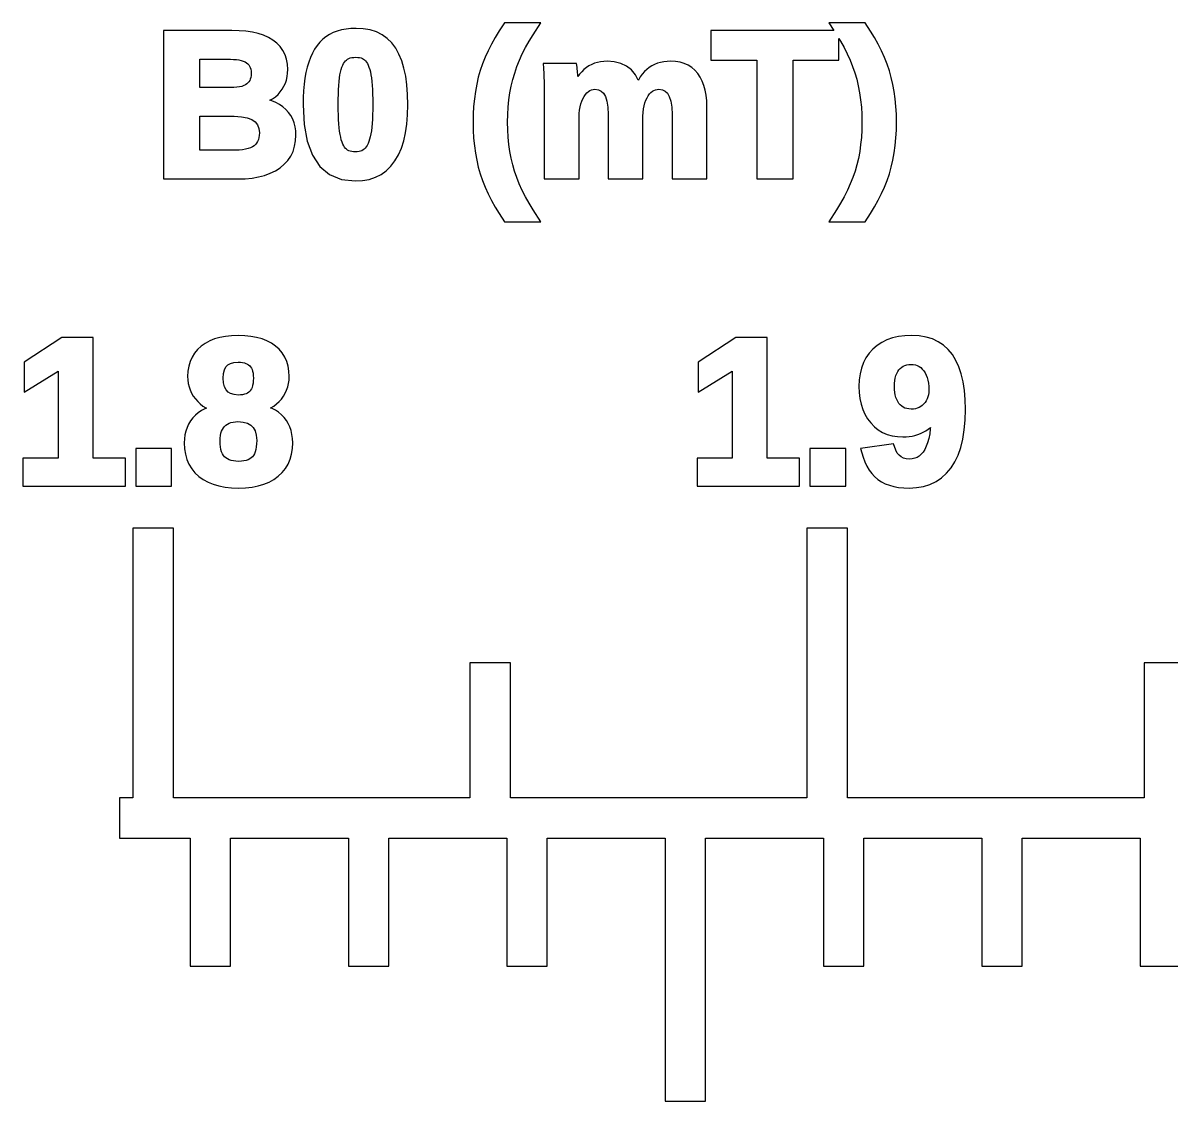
# Model space of a CAD drawing. Header units: metres. Extents: x 3 to 171, y -107 to -32.
# Drawn here: x 8.07 to 25.1, y -74 to -58.01 of the extents above; entities that cross this region are included whole.
import ezdxf

# ---------------------------------------------------------------- set-up
doc = ezdxf.new("R2010")
doc.units = ezdxf.units.M

msp = doc.modelspace()

# ---------------------------------------------------------------- linework, layer by layer
for p, q in [((15.212, -58.0074), (15.1324, -58.1263)), ((15.7514, -58.0074), (15.212, -58.0074)), ((15.6353, -58.1815), (15.7514, -58.0074)), ((20.562, -58.0074), (20.0225, -58.0074)), ((20.0225, -58.0074), (20.0972, -58.1193)), ((20.642, -58.1272), (20.562, -58.0074)), ((11.1673, -58.1193), (10.1544, -58.1193)), ((10.1544, -58.1193), (10.1544, -60.3214)), ((11.2755, -58.1221), (11.1673, -58.1193)), ((11.3771, -58.1305), (11.2755, -58.1221)), ((11.4715, -58.1447), (11.3771, -58.1305)), ((11.5587, -58.1647), (11.4715, -58.1447)), ((11.6388, -58.1907), (11.5587, -58.1647)), ((11.7118, -58.2229), (11.6388, -58.1907)), ((11.7773, -58.2614), (11.7118, -58.2229)), ((12.5151, -58.249), (12.4711, -58.2927)), ((12.5629, -58.2107), (12.5151, -58.249)), ((12.6147, -58.1777), (12.5629, -58.2107)), ((12.6707, -58.1499), (12.6147, -58.1777)), ((12.7309, -58.1274), (12.6707, -58.1499)), ((12.7948, -58.11), (12.7309, -58.1274)), ((12.8627, -58.0977), (12.7948, -58.11)), ((12.9343, -58.0904), (12.8627, -58.0977)), ((13.0103, -58.088), (12.9343, -58.0904)), ((13.1179, -58.0937), (13.0103, -58.088)), ((13.2186, -58.1114), (13.1179, -58.0937)), ((13.3115, -58.1411), (13.2186, -58.1114)), ((13.3964, -58.1831), (13.3115, -58.1411)), ((13.4728, -58.2373), (13.3964, -58.1831)), ((13.54, -58.3034), (13.4728, -58.2373)), ((15.0723, -58.2239), (15.0177, -58.3215)), ((15.1324, -58.1263), (15.0723, -58.2239)), ((15.577, -58.2767), (15.6353, -58.1815)), ((20.0972, -58.1193), (18.2747, -58.1193)), ((18.2747, -58.1193), (18.2747, -58.5595)), ((20.1739, -58.5595), (20.1739, -58.2388)), ((20.1739, -58.2388), (20.1964, -58.2755)), ((20.7023, -58.2254), (20.642, -58.1272)), ((20.7572, -58.3237), (20.7023, -58.2254)), ((11.8351, -58.3063), (11.7773, -58.2614)), ((11.8846, -58.3576), (11.8351, -58.3063)), ((11.9253, -58.4149), (11.8846, -58.3576)), ((11.9569, -58.478), (11.9253, -58.4149)), ((12.3944, -58.3958), (12.3617, -58.4548)), ((12.4308, -58.3417), (12.3944, -58.3958)), ((12.4711, -58.2927), (12.4308, -58.3417)), ((13.5978, -58.3808), (13.54, -58.3034)), ((13.6468, -58.4689), (13.5978, -58.3808)), ((14.9683, -58.4193), (14.9243, -58.5172)), ((15.0177, -58.3215), (14.9683, -58.4193)), ((15.4757, -58.467), (15.5238, -58.3719)), ((15.5238, -58.3719), (15.577, -58.2767)), ((20.1964, -58.2755), (20.2493, -58.3699)), ((20.2493, -58.3699), (20.2972, -58.4647)), ((20.8067, -58.422), (20.7572, -58.3237)), ((10.6945, -58.9667), (10.6945, -58.5461)), ((10.6945, -58.5461), (11.1451, -58.5461)), ((11.1451, -58.5461), (11.1922, -58.5472)), ((11.1922, -58.5472), (11.2343, -58.5506)), ((11.2343, -58.5506), (11.273, -58.5562)), ((11.273, -58.5562), (11.3071, -58.5639)), ((11.3071, -58.5639), (11.3373, -58.5734)), ((11.3373, -58.5734), (11.3636, -58.5847)), ((11.3636, -58.5847), (11.3855, -58.5973)), ((11.9793, -58.5464), (11.9569, -58.478)), ((11.9926, -58.6196), (11.9793, -58.5464)), ((12.3073, -58.5877), (12.2855, -58.6618)), ((12.3327, -58.5188), (12.3073, -58.5877)), ((12.3617, -58.4548), (12.3327, -58.5188)), ((12.8246, -58.6095), (12.838, -58.5882)), ((12.838, -58.5882), (12.8519, -58.5711)), ((12.8519, -58.5711), (12.8668, -58.5569)), ((12.8668, -58.5569), (12.8834, -58.5451)), ((12.8834, -58.5451), (12.9024, -58.5351)), ((12.9024, -58.5351), (12.924, -58.5271)), ((12.924, -58.5271), (12.9485, -58.5212)), ((12.9485, -58.5212), (12.9762, -58.5175)), ((12.9762, -58.5175), (13.0067, -58.5163)), ((13.0067, -58.5163), (13.0352, -58.5175)), ((13.0352, -58.5175), (13.0607, -58.5211)), ((13.0607, -58.5211), (13.0835, -58.5268)), ((13.0835, -58.5268), (13.1036, -58.5346)), ((13.1036, -58.5346), (13.1215, -58.5443)), ((13.1215, -58.5443), (13.1372, -58.5559)), ((13.1372, -58.5559), (13.1515, -58.5698)), ((13.1515, -58.5698), (13.1649, -58.5869)), ((13.1649, -58.5869), (13.178, -58.608)), ((13.6877, -58.5676), (13.6468, -58.4689)), ((13.7208, -58.6769), (13.6877, -58.5676)), ((14.9243, -58.5172), (14.8856, -58.6151)), ((15.3955, -58.6557), (15.4331, -58.5613)), ((15.4331, -58.5613), (15.4757, -58.467)), ((16.6373, -58.5833), (16.5916, -58.5927)), ((16.6846, -58.5777), (16.6373, -58.5833)), ((16.7345, -58.5758), (16.6846, -58.5777)), ((16.8412, -58.5835), (16.7345, -58.5758)), ((16.9381, -58.6072), (16.8412, -58.5835)), ((17.5773, -58.5831), (17.5289, -58.5922)), ((17.628, -58.5776), (17.5773, -58.5831)), ((17.6814, -58.5758), (17.628, -58.5776)), ((17.7513, -58.5793), (17.6814, -58.5758)), ((17.8176, -58.5901), (17.7513, -58.5793)), ((17.8798, -58.6083), (17.8176, -58.5901)), ((18.2747, -58.5595), (18.9534, -58.5595)), ((18.9534, -58.5595), (18.9534, -60.3214)), ((19.4936, -60.3214), (19.4936, -58.5595)), ((19.4936, -58.5595), (20.1739, -58.5595)), ((20.2972, -58.4647), (20.34, -58.5592)), ((20.34, -58.5592), (20.3775, -58.6534)), ((20.8507, -58.5204), (20.8067, -58.422)), ((20.8893, -58.6187), (20.8507, -58.5204)), ((11.3855, -58.5973), (11.4035, -58.6114)), ((11.4035, -58.6114), (11.4181, -58.6273)), ((11.4181, -58.6273), (11.4303, -58.646)), ((11.4303, -58.646), (11.4401, -58.6679)), ((11.4401, -58.6679), (11.4475, -58.6936)), ((11.4475, -58.6936), (11.4521, -58.7234)), ((11.4521, -58.7234), (11.4537, -58.7571)), ((11.4537, -58.7571), (11.4523, -58.7878)), ((11.9881, -58.8038), (11.9947, -58.7516)), ((11.9969, -58.6971), (11.9926, -58.6196)), ((11.9947, -58.7516), (11.9969, -58.6971)), ((12.2671, -58.7412), (12.2521, -58.826)), ((12.2855, -58.6618), (12.2671, -58.7412)), ((12.7718, -58.7768), (12.78, -58.7353)), ((12.78, -58.7353), (12.7895, -58.6977)), ((12.7895, -58.6977), (12.8002, -58.6641)), ((12.8002, -58.6641), (12.8118, -58.6349)), ((12.8118, -58.6349), (12.8246, -58.6095)), ((13.178, -58.608), (13.1904, -58.6333)), ((13.1904, -58.6333), (13.202, -58.6628)), ((13.202, -58.6628), (13.2126, -58.6966)), ((13.2126, -58.6966), (13.2222, -58.7343)), ((13.2222, -58.7343), (13.2305, -58.7765)), ((13.7463, -58.7966), (13.7208, -58.6769)), ((14.8523, -58.7132), (14.8239, -58.8129)), ((14.8856, -58.6151), (14.8523, -58.7132)), ((15.3356, -58.8454), (15.3633, -58.7497)), ((15.3633, -58.7497), (15.3955, -58.6557)), ((16.2821, -58.6072), (15.7851, -58.6072)), ((15.7851, -58.6072), (15.7899, -58.6796)), ((15.7899, -58.6796), (15.7911, -58.6992)), ((15.7911, -58.6992), (15.7935, -58.7406)), ((15.7935, -58.7406), (15.7957, -58.7848)), ((16.2893, -58.6613), (16.2821, -58.6072)), ((16.2909, -58.6763), (16.2893, -58.6613)), ((16.2926, -58.6947), (16.2909, -58.6763)), ((16.2943, -58.7168), (16.2926, -58.6947)), ((16.2962, -58.7426), (16.2943, -58.7168)), ((16.2981, -58.7722), (16.2962, -58.7426)), ((16.3573, -58.7313), (16.3254, -58.7688)), ((16.3914, -58.6979), (16.3573, -58.7313)), ((16.4275, -58.6689), (16.3914, -58.6979)), ((16.4655, -58.6441), (16.4275, -58.6689)), ((16.5056, -58.6231), (16.4655, -58.6441)), ((16.5477, -58.6059), (16.5056, -58.6231)), ((16.5916, -58.5927), (16.5477, -58.6059)), ((17.0238, -58.6477), (16.9381, -58.6072)), ((17.0968, -58.705), (17.0238, -58.6477)), ((17.1559, -58.7781), (17.0968, -58.705)), ((17.2892, -58.7291), (17.2569, -58.7666)), ((17.3233, -58.6959), (17.2892, -58.7291)), ((17.3595, -58.6672), (17.3233, -58.6959)), ((17.3979, -58.6426), (17.3595, -58.6672)), ((17.4391, -58.6219), (17.3979, -58.6426)), ((17.4828, -58.6051), (17.4391, -58.6219)), ((17.5289, -58.5922), (17.4828, -58.6051)), ((17.9375, -58.634), (17.8798, -58.6083)), ((17.9903, -58.6673), (17.9375, -58.634)), ((18.038, -58.7079), (17.9903, -58.6673)), ((18.0802, -58.7555), (18.038, -58.7079)), ((18.1165, -58.8094), (18.0802, -58.7555)), ((20.3775, -58.6534), (20.41, -58.7477)), ((20.41, -58.7477), (20.4378, -58.8433)), ((20.9224, -58.717), (20.8893, -58.6187)), ((20.9506, -58.8168), (20.9224, -58.717)), ((11.3686, -58.9254), (11.3439, -58.9373)), ((11.389, -58.912), (11.3686, -58.9254)), ((11.4059, -58.897), (11.389, -58.912)), ((11.4201, -58.8801), (11.4059, -58.897)), ((11.4318, -58.8611), (11.4201, -58.8801)), ((11.4411, -58.8396), (11.4318, -58.8611)), ((11.448, -58.8154), (11.4411, -58.8396)), ((11.4523, -58.7878), (11.448, -58.8154)), ((11.9409, -58.9474), (11.9612, -58.9018)), ((11.9612, -58.9018), (11.9769, -58.8539)), ((11.9769, -58.8539), (11.9881, -58.8038)), ((12.2405, -58.9162), (12.2323, -59.0119)), ((12.2521, -58.826), (12.2405, -58.9162)), ((12.7538, -58.9333), (12.7588, -58.8754)), ((12.7588, -58.8754), (12.7648, -58.8235)), ((12.7648, -58.8235), (12.7718, -58.7768)), ((13.2305, -58.7765), (13.2377, -58.8229)), ((13.2377, -58.8229), (13.2439, -58.8754)), ((13.2439, -58.8754), (13.249, -58.9334)), ((13.7644, -58.927), (13.7463, -58.7966)), ((13.7753, -59.0679), (13.7644, -58.927)), ((14.7999, -58.9159), (14.7803, -59.0221)), ((14.8239, -58.8129), (14.7999, -58.9159)), ((15.3122, -58.9437), (15.3356, -58.8454)), ((15.7957, -58.7848), (15.7968, -58.808)), ((15.7968, -58.808), (15.7978, -58.8323)), ((15.7978, -58.8323), (15.7986, -58.8584)), ((15.7986, -58.8584), (15.7993, -58.8864)), ((15.7993, -58.8864), (15.7998, -58.9162)), ((15.7998, -58.9162), (15.8002, -58.9485)), ((16.3001, -58.804), (16.2981, -58.7722)), ((16.3254, -58.7688), (16.3001, -58.804)), ((17.1963, -58.8571), (17.1559, -58.7781)), ((17.198, -58.854), (17.1963, -58.8571)), ((17.2266, -58.8083), (17.198, -58.854)), ((17.2569, -58.7666), (17.2266, -58.8083)), ((18.147, -58.869), (18.1165, -58.8094)), ((18.1716, -58.9339), (18.147, -58.869)), ((20.4378, -58.8433), (20.4614, -58.942)), ((20.9744, -58.9196), (20.9506, -58.8168)), ((20.9939, -59.0255), (20.9744, -58.9196)), ((11.148, -58.9667), (10.6945, -58.9667)), ((11.1973, -58.9654), (11.148, -58.9667)), ((11.241, -58.9618), (11.1973, -58.9654)), ((11.2802, -58.9557), (11.241, -58.9618)), ((11.3144, -58.9475), (11.2802, -58.9557)), ((11.3439, -58.9373), (11.3144, -58.9475)), ((11.8133, -59.1029), (11.8523, -59.0689)), ((11.8523, -59.0689), (11.8865, -59.0311)), ((11.8865, -59.0311), (11.916, -58.9905)), ((11.916, -58.9905), (11.9409, -58.9474)), ((12.2323, -59.0119), (12.2274, -59.113)), ((12.7455, -59.1397), (12.7472, -59.0654)), ((12.7472, -59.0654), (12.7499, -58.9973)), ((12.7499, -58.9973), (12.7538, -58.9333)), ((13.249, -58.9334), (13.253, -58.9968)), ((13.253, -58.9968), (13.2558, -59.0655)), ((13.2558, -59.0655), (13.2575, -59.1397)), ((13.7788, -59.2197), (13.7753, -59.0679)), ((14.7803, -59.0221), (14.7651, -59.1315)), ((15.2781, -59.1495), (15.293, -59.0451)), ((15.293, -59.0451), (15.3122, -58.9437)), ((15.8002, -58.9485), (15.8004, -58.9824)), ((15.8004, -58.9824), (15.8005, -59.0183)), ((15.8005, -59.0183), (15.8005, -60.3214)), ((16.3733, -59.131), (16.3921, -59.0967)), ((16.3921, -59.0967), (16.4127, -59.0668)), ((16.4127, -59.0668), (16.4342, -59.0425)), ((16.4342, -59.0425), (16.4564, -59.0233)), ((16.4564, -59.0233), (16.4792, -59.009)), ((16.4792, -59.009), (16.5031, -58.9989)), ((16.5031, -58.9989), (16.5286, -58.9928)), ((16.5286, -58.9928), (16.5547, -58.9909)), ((16.5547, -58.9909), (16.6067, -58.9978)), ((16.6067, -58.9978), (16.6471, -59.017)), ((16.6471, -59.017), (16.6811, -59.0498)), ((16.6811, -59.0498), (16.7099, -59.0998)), ((16.7099, -59.0998), (16.732, -59.1691)), ((17.3264, -59.1179), (17.3446, -59.0869)), ((17.3446, -59.0869), (17.3645, -59.0599)), ((17.3645, -59.0599), (17.3853, -59.0378)), ((17.3853, -59.0378), (17.4066, -59.0206)), ((17.4066, -59.0206), (17.4288, -59.0074)), ((17.4288, -59.0074), (17.4519, -58.9982)), ((17.4519, -58.9982), (17.4767, -58.9927)), ((17.4767, -58.9927), (17.5019, -58.9909)), ((17.5019, -58.9909), (17.554, -58.9978)), ((17.554, -58.9978), (17.5945, -59.017)), ((17.5945, -59.017), (17.6284, -59.0498)), ((17.6284, -59.0498), (17.6572, -59.0998)), ((17.6572, -59.0998), (17.6794, -59.1691)), ((18.1905, -59.0042), (18.1716, -58.9339)), ((18.2038, -59.0797), (18.1905, -59.0042)), ((18.2118, -59.1604), (18.2038, -59.0797)), ((20.4614, -58.942), (20.4806, -59.0434)), ((20.4806, -59.0434), (20.4957, -59.1483)), ((21.009, -59.1344), (20.9939, -59.0255)), ((11.7312, -59.1543), (11.77, -59.1329)), ((11.7589, -59.1629), (11.7312, -59.1543)), ((11.8188, -59.1876), (11.7589, -59.1629)), ((11.77, -59.1329), (11.8133, -59.1029)), ((11.874, -59.2171), (11.8188, -59.1876)), ((11.9242, -59.2514), (11.874, -59.2171)), ((11.9692, -59.2905), (11.9242, -59.2514)), ((12.2274, -59.113), (12.2257, -59.2205)), ((12.2257, -59.2205), (12.2407, -59.5123)), ((12.7449, -59.2192), (12.7455, -59.1397)), ((12.7455, -59.2989), (12.7449, -59.2192)), ((13.2575, -59.1397), (13.2581, -59.22)), ((13.2581, -59.22), (13.2575, -59.2966)), ((13.775, -59.3692), (13.7788, -59.2197)), ((14.7543, -59.2442), (14.7478, -59.3601)), ((14.7651, -59.1315), (14.7543, -59.2442)), ((15.261, -59.3673), (15.2674, -59.2571)), ((15.2674, -59.2571), (15.2781, -59.1495)), ((16.3259, -59.3008), (16.3334, -59.2533)), ((16.3334, -59.2533), (16.3439, -59.2093)), ((16.3439, -59.2093), (16.3573, -59.1684)), ((16.3573, -59.1684), (16.3733, -59.131)), ((16.732, -59.1691), (16.746, -59.2579)), ((16.746, -59.2579), (16.7508, -59.367)), ((17.2765, -59.2822), (17.2853, -59.2351)), ((17.2853, -59.2351), (17.2966, -59.1921)), ((17.2966, -59.1921), (17.3102, -59.1532)), ((17.3102, -59.1532), (17.3264, -59.1179)), ((17.6794, -59.1691), (17.6933, -59.2579)), ((17.6933, -59.2579), (17.6981, -59.367)), ((18.2144, -59.2457), (18.2118, -59.1604)), ((18.2144, -60.3214), (18.2144, -59.2457)), ((20.4957, -59.1483), (20.5065, -59.2563)), ((20.5065, -59.2563), (20.5129, -59.3669)), ((21.0197, -59.2463), (21.009, -59.1344)), ((21.0262, -59.3613), (21.0197, -59.2463)), ((10.6945, -59.8946), (10.6945, -59.392)), ((10.6945, -59.392), (11.2012, -59.392)), ((11.2012, -59.392), (11.3088, -59.3977)), ((11.3088, -59.3977), (11.3962, -59.4143)), ((11.3962, -59.4143), (11.4641, -59.4406)), ((11.4641, -59.4406), (11.5137, -59.4753)), ((12.0087, -59.334), (11.9692, -59.2905)), ((12.0422, -59.3814), (12.0087, -59.334)), ((12.0697, -59.4328), (12.0422, -59.3814)), ((12.0909, -59.4877), (12.0697, -59.4328)), ((12.7473, -59.3721), (12.7455, -59.2989)), ((12.7502, -59.4407), (12.7473, -59.3721)), ((12.7543, -59.5033), (12.7502, -59.4407)), ((13.2528, -59.4347), (13.2487, -59.4967)), ((13.2558, -59.3673), (13.2528, -59.4347)), ((13.2575, -59.2966), (13.2558, -59.3673)), ((13.7636, -59.5086), (13.775, -59.3692)), ((14.7478, -59.3601), (14.7456, -59.4792)), ((15.2589, -59.4807), (15.261, -59.3673)), ((16.3197, -59.4064), (16.3212, -59.352)), ((16.3197, -60.3214), (16.3197, -59.4064)), ((16.3212, -59.352), (16.3259, -59.3008)), ((16.7508, -59.367), (16.7508, -60.3214)), ((17.267, -59.3883), (17.2704, -59.3333)), ((17.267, -60.3214), (17.267, -59.3883)), ((17.2704, -59.3333), (17.2765, -59.2822)), ((17.6981, -59.367), (17.6981, -60.3214)), ((20.5129, -59.3669), (20.5151, -59.4807)), ((21.0283, -59.4792), (21.0262, -59.3613)), ((11.5137, -59.4753), (11.5477, -59.5179)), ((11.5477, -59.5179), (11.5685, -59.571)), ((11.5685, -59.571), (11.576, -59.6389)), ((12.1059, -59.5459), (12.0909, -59.4877)), ((12.1148, -59.6072), (12.1059, -59.5459)), ((12.1178, -59.6719), (12.1148, -59.6072)), ((12.2407, -59.5123), (12.2863, -59.7626)), ((12.7596, -59.5616), (12.7543, -59.5033)), ((12.7658, -59.6135), (12.7596, -59.5616)), ((13.2372, -59.6053), (13.2298, -59.6524)), ((13.2435, -59.5533), (13.2372, -59.6053)), ((13.2487, -59.4967), (13.2435, -59.5533)), ((13.7444, -59.6379), (13.7636, -59.5086)), ((14.7456, -59.4792), (14.7478, -59.5987)), ((14.7478, -59.5987), (14.7543, -59.715)), ((15.261, -59.5937), (15.2589, -59.4807)), ((15.2673, -59.7034), (15.261, -59.5937)), ((20.513, -59.5941), (20.5067, -59.7041)), ((20.5151, -59.4807), (20.513, -59.5941)), ((21.0197, -59.7135), (21.0262, -59.5979)), ((21.0262, -59.5979), (21.0283, -59.4792)), ((11.5496, -59.7651), (11.5354, -59.7887)), ((11.5609, -59.7384), (11.5496, -59.7651)), ((11.5692, -59.7084), (11.5609, -59.7384)), ((11.5743, -59.6747), (11.5692, -59.7084)), ((11.576, -59.6389), (11.5743, -59.6747)), ((12.0988, -59.8367), (12.1131, -59.7566)), ((12.1131, -59.7566), (12.1178, -59.6719)), ((12.2863, -59.7626), (12.3635, -59.9709)), ((12.7733, -59.6606), (12.7658, -59.6135)), ((12.7818, -59.7026), (12.7733, -59.6606)), ((12.7915, -59.7405), (12.7818, -59.7026)), ((12.8024, -59.7744), (12.7915, -59.7405)), ((12.8142, -59.8041), (12.8024, -59.7744)), ((13.2004, -59.7674), (13.1884, -59.7976)), ((13.2114, -59.733), (13.2004, -59.7674)), ((13.2212, -59.6949), (13.2114, -59.733)), ((13.2298, -59.6524), (13.2212, -59.6949)), ((13.6824, -59.8664), (13.7174, -59.7572)), ((13.7174, -59.7572), (13.7444, -59.6379)), ((14.7543, -59.715), (14.7651, -59.828)), ((15.278, -59.8105), (15.2673, -59.7034)), ((20.5067, -59.7041), (20.4961, -59.8115)), ((21.009, -59.826), (21.0197, -59.7135)), ((11.2181, -59.8946), (10.6945, -59.8946)), ((11.2743, -59.8931), (11.2181, -59.8946)), ((11.3243, -59.8887), (11.2743, -59.8931)), ((11.3696, -59.8815), (11.3243, -59.8887)), ((11.4092, -59.8716), (11.3696, -59.8815)), ((11.4437, -59.8593), (11.4092, -59.8716)), ((11.4731, -59.8448), (11.4437, -59.8593)), ((11.4975, -59.8284), (11.4731, -59.8448)), ((11.518, -59.8098), (11.4975, -59.8284)), ((11.5354, -59.7887), (11.518, -59.8098)), ((12.041, -59.9817), (12.0748, -59.9119)), ((12.0748, -59.9119), (12.0988, -59.8367)), ((12.8268, -59.8294), (12.8142, -59.8041)), ((12.84, -59.8506), (12.8268, -59.8294)), ((12.8536, -59.8677), (12.84, -59.8506)), ((12.8681, -59.8817), (12.8536, -59.8677)), ((12.8841, -59.8932), (12.8681, -59.8817)), ((12.9023, -59.9031), (12.8841, -59.8932)), ((12.9227, -59.9108), (12.9023, -59.9031)), ((12.9459, -59.9166), (12.9227, -59.9108)), ((12.9719, -59.9202), (12.9459, -59.9166)), ((13.0008, -59.9215), (12.9719, -59.9202)), ((13.0289, -59.9202), (13.0008, -59.9215)), ((13.0545, -59.9164), (13.0289, -59.9202)), ((13.0774, -59.9104), (13.0545, -59.9164)), ((13.0977, -59.9022), (13.0774, -59.9104)), ((13.116, -59.8919), (13.0977, -59.9022)), ((13.1325, -59.8794), (13.116, -59.8919)), ((13.1475, -59.8645), (13.1325, -59.8794)), ((13.1617, -59.8462), (13.1475, -59.8645)), ((13.1754, -59.824), (13.1617, -59.8462)), ((13.1884, -59.7976), (13.1754, -59.824)), ((13.6393, -59.9656), (13.6824, -59.8664)), ((14.7651, -59.828), (14.7803, -59.9378)), ((14.7803, -59.9378), (14.7999, -60.0443)), ((15.2928, -59.9143), (15.278, -59.8105)), ((15.3118, -60.0153), (15.2928, -59.9143)), ((20.4814, -59.9149), (20.4625, -60.0159)), ((20.4961, -59.8115), (20.4814, -59.9149)), ((20.9744, -60.0415), (20.9939, -59.9353)), ((20.9939, -59.9353), (21.009, -59.826)), ((11.8825, -60.1552), (11.9445, -60.1036)), ((11.9445, -60.1036), (11.9974, -60.0457)), ((11.9974, -60.0457), (12.041, -59.9817)), ((12.3635, -59.9709), (12.474, -60.1363)), ((13.5276, -60.1329), (13.5877, -60.0546)), ((13.5877, -60.0546), (13.6393, -59.9656)), ((14.7999, -60.0443), (14.8239, -60.1475)), ((15.335, -60.1129), (15.3118, -60.0153)), ((15.3625, -60.2079), (15.335, -60.1129)), ((20.4395, -60.1133), (20.4122, -60.208)), ((20.4625, -60.0159), (20.4395, -60.1133)), ((20.9506, -60.1445), (20.9744, -60.0415)), ((11.4675, -60.3082), (11.5635, -60.2915)), ((11.5635, -60.2915), (11.653, -60.268)), ((11.653, -60.268), (11.7362, -60.2375)), ((11.7362, -60.2375), (11.8127, -60.1999)), ((11.8127, -60.1999), (11.8825, -60.1552)), ((12.474, -60.1363), (12.6181, -60.2563)), ((12.6181, -60.2563), (12.7937, -60.328)), ((13.2966, -60.2971), (13.3817, -60.2545)), ((13.3817, -60.2545), (13.4588, -60.1997)), ((13.4588, -60.1997), (13.5276, -60.1329)), ((14.8239, -60.1475), (14.8523, -60.2474)), ((14.8523, -60.2474), (14.8856, -60.3457)), ((15.3946, -60.3013), (15.3625, -60.2079)), ((20.4122, -60.208), (20.3802, -60.3012)), ((20.8893, -60.3427), (20.9224, -60.2444)), ((20.9224, -60.2444), (20.9506, -60.1445)), ((10.1544, -60.3214), (11.2569, -60.3214)), ((11.2569, -60.3214), (11.365, -60.3181)), ((11.365, -60.3181), (11.4675, -60.3082)), ((12.7937, -60.328), (12.9963, -60.3513)), ((12.9963, -60.3513), (13.1044, -60.3454)), ((13.1044, -60.3454), (13.204, -60.3274)), ((13.204, -60.3274), (13.2966, -60.2971)), ((14.8856, -60.3457), (14.9242, -60.4439)), ((14.9242, -60.4439), (14.9682, -60.5421)), ((15.4321, -60.3959), (15.3946, -60.3013)), ((15.4748, -60.4906), (15.4321, -60.3959)), ((15.8005, -60.3214), (16.3197, -60.3214)), ((16.7508, -60.3214), (17.267, -60.3214)), ((17.6981, -60.3214), (18.2144, -60.3214)), ((18.9534, -60.3214), (19.4936, -60.3214)), ((20.3429, -60.3952), (20.3001, -60.49)), ((20.3802, -60.3012), (20.3429, -60.3952)), ((20.8067, -60.5396), (20.8508, -60.4411)), ((20.8508, -60.4411), (20.8893, -60.3427)), ((14.9682, -60.5421), (15.0176, -60.6401)), ((15.523, -60.5866), (15.4748, -60.4906)), ((15.5763, -60.6826), (15.523, -60.5866)), ((20.2519, -60.5856), (20.1983, -60.6821)), ((20.3001, -60.49), (20.2519, -60.5856)), ((20.7572, -60.6381), (20.8067, -60.5396)), ((15.0176, -60.6401), (15.0723, -60.7381)), ((15.0723, -60.7381), (15.1323, -60.8361)), ((15.6352, -60.7797), (15.5763, -60.6826)), ((15.7506, -60.9554), (15.6352, -60.7797)), ((20.1393, -60.7792), (20.0233, -60.9554)), ((20.1983, -60.6821), (20.1393, -60.7792)), ((20.642, -60.8352), (20.7023, -60.7366)), ((20.7023, -60.7366), (20.7572, -60.6381)), ((15.1323, -60.8361), (15.212, -60.9554)), ((15.212, -60.9554), (15.7506, -60.9554)), ((20.0233, -60.9554), (20.562, -60.9554)), ((20.562, -60.9554), (20.642, -60.8352)), ((8.6467, -62.6751), (8.0848, -63.0395)), ((9.1083, -62.6751), (8.6467, -62.6751)), ((9.1083, -64.4653), (9.1083, -62.6751)), ((10.9902, -62.6725), (10.9116, -62.6951)), ((11.0745, -62.6564), (10.9902, -62.6725)), ((11.1646, -62.6469), (11.0745, -62.6564)), ((11.2604, -62.6437), (11.1646, -62.6469)), ((11.3581, -62.6468), (11.2604, -62.6437)), ((11.4497, -62.6561), (11.3581, -62.6468)), ((11.5352, -62.6717), (11.4497, -62.6561)), ((11.6148, -62.6937), (11.5352, -62.6717)), ((18.6467, -62.6751), (18.0848, -63.0395)), ((19.1083, -62.6751), (18.6467, -62.6751)), ((19.1083, -64.4653), (19.1083, -62.6751)), ((21.0584, -62.6597), (20.9694, -62.6798)), ((21.1534, -62.6477), (21.0584, -62.6597)), ((21.2547, -62.6437), (21.1534, -62.6477)), ((21.3637, -62.6493), (21.2547, -62.6437)), ((21.4658, -62.6663), (21.3637, -62.6493)), ((21.5604, -62.695), (21.4658, -62.6663)), ((10.7118, -62.8041), (10.6586, -62.8533)), ((10.7722, -62.7609), (10.7118, -62.8041)), ((10.8389, -62.7246), (10.7722, -62.7609)), ((10.9116, -62.6951), (10.8389, -62.7246)), ((11.6882, -62.7224), (11.6148, -62.6937)), ((11.7554, -62.7578), (11.6882, -62.7224)), ((11.816, -62.8), (11.7554, -62.7578)), ((11.8694, -62.8486), (11.816, -62.8)), ((11.9149, -62.903), (11.8694, -62.8486)), ((20.6772, -62.8443), (20.622, -62.9053)), ((20.7402, -62.7906), (20.6772, -62.8443)), ((20.8101, -62.7452), (20.7402, -62.7906)), ((20.8866, -62.7083), (20.8101, -62.7452)), ((20.9694, -62.6798), (20.8866, -62.7083)), ((21.6472, -62.7355), (21.5604, -62.695)), ((21.7259, -62.7878), (21.6472, -62.7355)), ((21.796, -62.8516), (21.7259, -62.7878)), ((10.5762, -62.9672), (10.5473, -63.0316)), ((10.6134, -62.9077), (10.5762, -62.9672)), ((10.6586, -62.8533), (10.6134, -62.9077)), ((11.9522, -62.9631), (11.9149, -62.903)), ((11.9811, -63.0285), (11.9522, -62.9631)), ((20.5753, -62.9728), (20.5372, -63.0464)), ((20.622, -62.9053), (20.5753, -62.9728)), ((21.8571, -62.9266), (21.796, -62.8516)), ((21.9093, -63.0123), (21.8571, -62.9266)), ((21.953, -63.1084), (21.9093, -63.0123)), ((8.0848, -63.0395), (8.0848, -63.4866)), ((8.0848, -63.4866), (8.5891, -63.1718)), ((8.5891, -63.1718), (8.5891, -64.4653)), ((10.5147, -63.1733), (10.5107, -63.25)), ((10.5268, -63.1003), (10.5147, -63.1733)), ((10.5473, -63.0316), (10.5268, -63.1003)), ((11.044, -63.2073), (11.058, -63.1526)), ((11.058, -63.1526), (11.0799, -63.1109)), ((11.0799, -63.1109), (11.1091, -63.08)), ((11.1091, -63.08), (11.1474, -63.0574)), ((11.1474, -63.0574), (11.1974, -63.0429)), ((11.1974, -63.0429), (11.2615, -63.0377)), ((11.2615, -63.0377), (11.2948, -63.0389)), ((11.2948, -63.0389), (11.3255, -63.0426)), ((11.3255, -63.0426), (11.3532, -63.0487)), ((11.3532, -63.0487), (11.3773, -63.0567)), ((11.3773, -63.0567), (11.3984, -63.0668)), ((11.3984, -63.0668), (11.4164, -63.0786)), ((11.4164, -63.0786), (11.432, -63.0922)), ((11.432, -63.0922), (11.4455, -63.1081)), ((11.4455, -63.1081), (11.4572, -63.1268)), ((11.4572, -63.1268), (11.4672, -63.149)), ((11.4672, -63.149), (11.4753, -63.1748)), ((11.4753, -63.1748), (11.4813, -63.2045)), ((12.0015, -63.0988), (11.9811, -63.0285)), ((12.0136, -63.1737), (12.0015, -63.0988)), ((12.0176, -63.253), (12.0136, -63.1737)), ((18.0848, -63.0395), (18.0848, -63.4866)), ((18.0848, -63.4866), (18.5891, -63.1718)), ((18.5891, -63.1718), (18.5891, -64.4653)), ((20.5078, -63.1259), (20.4869, -63.2111)), ((20.5372, -63.0464), (20.5078, -63.1259)), ((21.0317, -63.2076), (21.047, -63.1791)), ((21.047, -63.1791), (21.0646, -63.1539)), ((21.0646, -63.1539), (21.0845, -63.1318)), ((21.0845, -63.1318), (21.1057, -63.1136)), ((21.1057, -63.1136), (21.1288, -63.0988)), ((21.1288, -63.0988), (21.1538, -63.0873)), ((21.1538, -63.0873), (21.1811, -63.0789)), ((21.1811, -63.0789), (21.2112, -63.0738)), ((21.2112, -63.0738), (21.2438, -63.072)), ((21.2438, -63.072), (21.2771, -63.074)), ((21.2771, -63.074), (21.3077, -63.0799)), ((21.3077, -63.0799), (21.3357, -63.0894)), ((21.3357, -63.0894), (21.3619, -63.1027)), ((21.3619, -63.1027), (21.3864, -63.1199)), ((21.3864, -63.1199), (21.4095, -63.1414)), ((21.4095, -63.1414), (21.4313, -63.1674)), ((21.4313, -63.1674), (21.4509, -63.1973)), ((21.9884, -63.2147), (21.953, -63.1084)), ((10.5107, -63.25), (10.513, -63.3029)), ((10.513, -63.3029), (10.52, -63.3541)), ((10.52, -63.3541), (10.5318, -63.4038)), ((11.039, -63.2756), (11.044, -63.2073)), ((11.0441, -63.3477), (11.039, -63.2756)), ((11.0584, -63.4056), (11.0441, -63.3477)), ((11.4813, -63.3531), (11.4752, -63.3853)), ((11.4813, -63.2045), (11.4851, -63.2383)), ((11.4851, -63.3163), (11.4813, -63.3531)), ((11.4851, -63.2383), (11.4864, -63.2757)), ((11.4864, -63.2757), (11.4851, -63.3163)), ((11.9966, -63.4065), (12.0083, -63.357)), ((12.0083, -63.357), (12.0153, -63.3058)), ((12.0153, -63.3058), (12.0176, -63.253)), ((20.4745, -63.3018), (20.4704, -63.3978)), ((20.4869, -63.2111), (20.4745, -63.3018)), ((20.9957, -63.4009), (20.9972, -63.3553)), ((20.9972, -63.3553), (21.0017, -63.3129)), ((21.0017, -63.3129), (21.009, -63.2744)), ((21.009, -63.2744), (21.019, -63.2393)), ((21.019, -63.2393), (21.0317, -63.2076)), ((21.4509, -63.1973), (21.4678, -63.2305)), ((21.4678, -63.2305), (21.4817, -63.267)), ((21.4817, -63.267), (21.4927, -63.3069)), ((21.4927, -63.3069), (21.5007, -63.3505)), ((21.5007, -63.3505), (21.5056, -63.3979)), ((22.0157, -63.3313), (21.9884, -63.2147)), ((22.035, -63.4581), (22.0157, -63.3313)), ((10.5318, -63.4038), (10.5484, -63.4518)), ((10.5484, -63.4518), (10.5696, -63.4979)), ((10.5696, -63.4979), (10.5955, -63.5421)), ((11.0809, -63.4499), (11.0584, -63.4056)), ((11.1107, -63.4826), (11.0809, -63.4499)), ((11.1495, -63.5063), (11.1107, -63.4826)), ((11.1999, -63.5214), (11.1495, -63.5063)), ((11.2646, -63.5268), (11.1999, -63.5214)), ((11.2971, -63.5256), (11.2646, -63.5268)), ((11.3277, -63.5219), (11.2971, -63.5256)), ((11.3547, -63.5159), (11.3277, -63.5219)), ((11.3785, -63.5077), (11.3547, -63.5159)), ((11.3991, -63.4977), (11.3785, -63.5077)), ((11.417, -63.4858), (11.3991, -63.4977)), ((11.4324, -63.4721), (11.417, -63.4858)), ((11.4455, -63.4561), (11.4324, -63.4721)), ((11.4571, -63.4367), (11.4455, -63.4561)), ((11.4671, -63.413), (11.4571, -63.4367)), ((11.4752, -63.3853), (11.4671, -63.413)), ((11.9333, -63.544), (11.959, -63.5001)), ((11.959, -63.5001), (11.9802, -63.4543)), ((11.9802, -63.4543), (11.9966, -63.4065)), ((20.4704, -63.3978), (20.4739, -63.4911)), ((20.4739, -63.4911), (20.4844, -63.5793)), ((20.9971, -63.4458), (20.9957, -63.4009)), ((21.0016, -63.4878), (20.9971, -63.4458)), ((21.0089, -63.5263), (21.0016, -63.4878)), ((21.0188, -63.5617), (21.0089, -63.5263)), ((21.5008, -63.5222), (21.493, -63.5544)), ((21.5056, -63.4869), (21.5008, -63.5222)), ((21.5056, -63.3979), (21.5072, -63.4483)), ((21.5072, -63.4483), (21.5056, -63.4869)), ((22.0466, -63.5951), (22.035, -63.4581)), ((10.5955, -63.5421), (10.626, -63.5843)), ((10.626, -63.5843), (10.6603, -63.6235)), ((10.6603, -63.6235), (10.6978, -63.6586)), ((10.6978, -63.6586), (10.7384, -63.6896)), ((10.7384, -63.6896), (10.7819, -63.7164)), ((11.7454, -63.7161), (11.7896, -63.69)), ((11.7896, -63.69), (11.8307, -63.6595)), ((11.8307, -63.6595), (11.8685, -63.6247)), ((11.8685, -63.6247), (11.9029, -63.5859)), ((11.9029, -63.5859), (11.9333, -63.544)), ((20.4844, -63.5793), (20.5021, -63.6624)), ((20.5021, -63.6624), (20.527, -63.7404)), ((21.0316, -63.5943), (21.0188, -63.5617)), ((21.0468, -63.6237), (21.0316, -63.5943)), ((21.0646, -63.6504), (21.0468, -63.6237)), ((21.0844, -63.6734), (21.0646, -63.6504)), ((21.1057, -63.6925), (21.0844, -63.6734)), ((21.1287, -63.7079), (21.1057, -63.6925)), ((21.3871, -63.6968), (21.3621, -63.7108)), ((21.4103, -63.6798), (21.3871, -63.6968)), ((21.4324, -63.6593), (21.4103, -63.6798)), ((21.4521, -63.6364), (21.4324, -63.6593)), ((21.4686, -63.6115), (21.4521, -63.6364)), ((21.4823, -63.5843), (21.4686, -63.6115)), ((21.493, -63.5544), (21.4823, -63.5843)), ((22.0504, -63.7426), (22.0466, -63.5951)), ((10.5896, -63.8662), (10.5555, -63.911)), ((10.628, -63.8251), (10.5896, -63.8662)), ((10.6701, -63.7886), (10.628, -63.8251)), ((10.7158, -63.7569), (10.6701, -63.7886)), ((10.7649, -63.73), (10.7158, -63.7569)), ((10.789, -63.7198), (10.7649, -63.73)), ((10.7819, -63.7164), (10.789, -63.7198)), ((11.743, -63.7172), (11.7454, -63.7161)), ((11.7644, -63.7258), (11.743, -63.7172)), ((11.8145, -63.7519), (11.7644, -63.7258)), ((11.8609, -63.7827), (11.8145, -63.7519)), ((11.9034, -63.8182), (11.8609, -63.7827)), ((11.942, -63.8582), (11.9034, -63.8182)), ((11.9761, -63.9024), (11.942, -63.8582)), ((20.527, -63.7404), (20.5593, -63.8131)), ((20.5593, -63.8131), (20.5989, -63.8802)), ((21.1539, -63.7198), (21.1287, -63.7079)), ((21.1815, -63.7285), (21.1539, -63.7198)), ((21.2119, -63.7339), (21.1815, -63.7285)), ((21.2456, -63.7357), (21.2119, -63.7339)), ((21.2778, -63.7341), (21.2456, -63.7357)), ((21.3079, -63.7294), (21.2778, -63.7341)), ((21.336, -63.7215), (21.3079, -63.7294)), ((21.3621, -63.7108), (21.336, -63.7215)), ((22.0462, -63.8995), (22.0504, -63.7426)), ((10.5031, -64.0096), (10.4847, -64.063)), ((10.5267, -63.9589), (10.5031, -64.0096)), ((10.5555, -63.911), (10.5267, -63.9589)), ((11.0158, -64.0638), (11.0283, -64.0366)), ((11.0283, -64.0366), (11.0431, -64.0128)), ((11.0431, -64.0128), (11.0604, -63.9917)), ((11.0604, -63.9917), (11.0802, -63.9733)), ((11.0802, -63.9733), (11.1023, -63.9577)), ((11.1023, -63.9577), (11.1269, -63.9449)), ((11.1269, -63.9449), (11.1547, -63.9346)), ((11.1547, -63.9346), (11.1856, -63.927)), ((11.1856, -63.927), (11.2197, -63.9224)), ((11.2197, -63.9224), (11.2566, -63.9209)), ((11.2566, -63.9209), (11.3359, -63.927)), ((11.3359, -63.927), (11.3991, -63.9443)), ((11.3991, -63.9443), (11.448, -63.9716)), ((11.448, -63.9716), (11.485, -64.0088)), ((11.485, -64.0088), (11.5122, -64.058)), ((12.005, -63.95), (11.9761, -63.9024)), ((12.0285, -64.001), (12.005, -63.95)), ((12.0467, -64.0551), (12.0285, -64.001)), ((20.5989, -63.8802), (20.6459, -63.9417)), ((20.6459, -63.9417), (20.6993, -63.9962)), ((20.6993, -63.9962), (20.7581, -64.0426)), ((21.4638, -64.0581), (21.4998, -64.0347)), ((21.4998, -64.0347), (21.5312, -64.0102)), ((21.5297, -64.0297), (21.5199, -64.1048)), ((21.5312, -64.0102), (21.5297, -64.0297)), ((22.0334, -64.0453), (22.0462, -63.8995)), ((10.464, -64.1772), (10.4614, -64.238)), ((10.4717, -64.1189), (10.464, -64.1772)), ((10.4847, -64.063), (10.4717, -64.1189)), ((10.9927, -64.2067), (10.9942, -64.1654)), ((10.9942, -64.2538), (10.9927, -64.2067)), ((10.9942, -64.1654), (10.9987, -64.128)), ((10.9987, -64.128), (11.0059, -64.0941)), ((11.0059, -64.0941), (11.0158, -64.0638)), ((11.5122, -64.058), (11.5294, -64.1216)), ((11.5294, -64.1216), (11.5356, -64.2017)), ((11.5356, -64.2017), (11.5341, -64.2497)), ((12.0596, -64.1122), (12.0467, -64.0551)), ((12.0673, -64.1721), (12.0596, -64.1122)), ((12.0698, -64.235), (12.0673, -64.1721)), ((20.7581, -64.0426), (20.8221, -64.0806)), ((20.8221, -64.0806), (20.891, -64.1101)), ((20.891, -64.1101), (20.9646, -64.1311)), ((20.9646, -64.1311), (21.0425, -64.1435)), ((21.0425, -64.1435), (21.1242, -64.1476)), ((21.1242, -64.1476), (21.17, -64.1462)), ((21.17, -64.1462), (21.2145, -64.142)), ((21.2145, -64.142), (21.2583, -64.1351)), ((21.2583, -64.1351), (21.3013, -64.1253)), ((21.3013, -64.1253), (21.3434, -64.1127)), ((21.3434, -64.1127), (21.3847, -64.0973)), ((21.3847, -64.0973), (21.4251, -64.079)), ((21.4251, -64.079), (21.4638, -64.0581)), ((21.5065, -64.1729), (21.4899, -64.2338)), ((21.5199, -64.1048), (21.5065, -64.1729)), ((21.9816, -64.304), (22.0119, -64.1801)), ((22.0119, -64.1801), (22.0334, -64.0453)), ((10.274, -64.3221), (9.7429, -64.3221)), ((9.7429, -64.3221), (9.7429, -64.8771)), ((10.274, -64.8771), (10.274, -64.3221)), ((10.4614, -64.238), (10.4657, -64.3243)), ((10.4657, -64.3243), (10.4787, -64.4059)), ((10.9987, -64.2966), (10.9942, -64.2538)), ((11.0061, -64.3348), (10.9987, -64.2966)), ((11.016, -64.3682), (11.0061, -64.3348)), ((11.0284, -64.397), (11.016, -64.3682)), ((11.5131, -64.3681), (11.5013, -64.3976)), ((11.5227, -64.3335), (11.5131, -64.3681)), ((11.5298, -64.2942), (11.5227, -64.3335)), ((11.5341, -64.2497), (11.5298, -64.2942)), ((12.0527, -64.4035), (12.0656, -64.3216)), ((12.0656, -64.3216), (12.0698, -64.235)), ((20.274, -64.3221), (19.7429, -64.3221)), ((19.7429, -64.3221), (19.7429, -64.8771)), ((20.274, -64.8771), (20.274, -64.3221)), ((20.9857, -64.2527), (20.4935, -64.3216)), ((20.4935, -64.3216), (20.5309, -64.4495)), ((21.0174, -64.3463), (20.9857, -64.2527)), ((21.0393, -64.3878), (21.0174, -64.3463)), ((21.4219, -64.3736), (21.3944, -64.4061)), ((21.4473, -64.334), (21.4219, -64.3736)), ((21.47, -64.2875), (21.4473, -64.334)), ((21.4899, -64.2338), (21.47, -64.2875)), ((21.9424, -64.4169), (21.9816, -64.304)), ((8.5891, -64.4653), (8.0684, -64.4653)), ((8.0684, -64.4653), (8.0684, -64.8771)), ((9.5902, -64.4653), (9.1083, -64.4653)), ((9.5902, -64.8771), (9.5902, -64.4653)), ((10.4787, -64.4059), (10.5006, -64.4825)), ((10.5006, -64.4825), (10.5315, -64.5538)), ((11.043, -64.4216), (11.0284, -64.397)), ((11.0596, -64.4421), (11.043, -64.4216)), ((11.0789, -64.4597), (11.0596, -64.4421)), ((11.1013, -64.4748), (11.0789, -64.4597)), ((11.1272, -64.4875), (11.1013, -64.4748)), ((11.1567, -64.4978), (11.1272, -64.4875)), ((11.1902, -64.5053), (11.1567, -64.4978)), ((11.2279, -64.5099), (11.1902, -64.5053)), ((11.2693, -64.5115), (11.2279, -64.5099)), ((11.3099, -64.5099), (11.2693, -64.5115)), ((11.3465, -64.5053), (11.3099, -64.5099)), ((11.379, -64.4978), (11.3465, -64.5053)), ((11.4075, -64.4877), (11.379, -64.4978)), ((11.4321, -64.4752), (11.4075, -64.4877)), ((11.4533, -64.4603), (11.4321, -64.4752)), ((11.4715, -64.4429), (11.4533, -64.4603)), ((11.4874, -64.4224), (11.4715, -64.4429)), ((11.5013, -64.3976), (11.4874, -64.4224)), ((11.9612, -64.618), (12.0006, -64.552)), ((12.0006, -64.552), (12.0311, -64.4804)), ((12.0311, -64.4804), (12.0527, -64.4035)), ((18.5891, -64.4653), (18.0684, -64.4653)), ((18.0684, -64.4653), (18.0684, -64.8771)), ((19.5902, -64.4653), (19.1083, -64.4653)), ((19.5902, -64.8771), (19.5902, -64.4653)), ((20.5309, -64.4495), (20.5567, -64.518)), ((20.5567, -64.518), (20.5867, -64.5813)), ((21.0651, -64.4203), (21.0393, -64.3878)), ((21.0951, -64.4447), (21.0651, -64.4203)), ((21.1302, -64.4623), (21.0951, -64.4447)), ((21.1715, -64.4733), (21.1302, -64.4623)), ((21.2203, -64.4771), (21.1715, -64.4733)), ((21.2615, -64.4742), (21.2203, -64.4771)), ((21.299, -64.4657), (21.2615, -64.4742)), ((21.3332, -64.4516), (21.299, -64.4657)), ((21.3649, -64.4319), (21.3332, -64.4516)), ((21.3944, -64.4061), (21.3649, -64.4319)), ((21.8364, -64.6091), (21.894, -64.5187)), ((21.894, -64.5187), (21.9424, -64.4169)), ((10.5315, -64.5538), (10.5714, -64.6196)), ((10.5714, -64.6196), (10.6201, -64.6794)), ((10.6201, -64.6794), (10.6773, -64.733)), ((11.8564, -64.732), (11.9131, -64.6781)), ((11.9131, -64.6781), (11.9612, -64.618)), ((20.5867, -64.5813), (20.621, -64.6391)), ((20.621, -64.6391), (20.6598, -64.6913)), ((20.6598, -64.6913), (20.703, -64.7378)), ((21.696, -64.7549), (21.7702, -64.6879)), ((21.7702, -64.6879), (21.8364, -64.6091)), ((8.0684, -64.8771), (9.5902, -64.8771)), ((9.7429, -64.8771), (10.274, -64.8771)), ((10.6773, -64.733), (10.7422, -64.7798)), ((10.7422, -64.7798), (10.8137, -64.8192)), ((10.8137, -64.8192), (10.8918, -64.8511)), ((10.8918, -64.8511), (10.9762, -64.8757)), ((10.9762, -64.8757), (11.0667, -64.8932)), ((11.37, -64.9035), (11.4673, -64.8931)), ((11.4673, -64.8931), (11.5582, -64.8756)), ((11.5582, -64.8756), (11.6427, -64.8508)), ((11.6427, -64.8508), (11.7207, -64.8187)), ((11.7207, -64.8187), (11.7921, -64.7791)), ((11.7921, -64.7791), (11.8564, -64.732)), ((18.0684, -64.8771), (19.5902, -64.8771)), ((19.7429, -64.8771), (20.274, -64.8771)), ((20.703, -64.7378), (20.7506, -64.7784)), ((20.7506, -64.7784), (20.8029, -64.8131)), ((20.8029, -64.8131), (20.8602, -64.8422)), ((20.8602, -64.8422), (20.9222, -64.8658)), ((20.9222, -64.8658), (20.9888, -64.884)), ((20.9888, -64.884), (21.0599, -64.8968)), ((21.3252, -64.901), (21.4283, -64.883)), ((21.4283, -64.883), (21.5248, -64.8526)), ((21.5248, -64.8526), (21.6141, -64.8099)), ((21.6141, -64.8099), (21.696, -64.7549)), ((11.0667, -64.8932), (11.1634, -64.9035)), ((11.1634, -64.9035), (11.2664, -64.907)), ((11.2664, -64.907), (11.37, -64.9035)), ((21.0599, -64.8968), (21.1355, -64.9044)), ((21.1355, -64.9044), (21.2162, -64.907)), ((21.2162, -64.907), (21.3252, -64.901)), ((10.3, -65.5), (9.7, -65.5)), ((9.7, -65.5), (9.7, -69.5)), ((10.3, -69.5), (10.3, -65.5)), ((20.3, -65.5), (19.7, -65.5)), ((19.7, -65.5), (19.7, -69.5)), ((20.3, -69.5), (20.3, -65.5)), ((15.3, -67.5), (14.7, -67.5)), ((14.7, -67.5), (14.7, -69.5)), ((15.3, -69.5), (15.3, -67.5)), ((25.3, -67.5), (24.7, -67.5)), ((24.7, -67.5), (24.7, -69.5)), ((9.7, -69.5), (9.5, -69.5)), ((9.5, -69.5), (9.5, -70.1)), ((14.7, -69.5), (10.3, -69.5)), ((19.7, -69.5), (15.3, -69.5)), ((24.7, -69.5), (20.3, -69.5)), ((9.5, -70.1), (10.5488, -70.1)), ((10.5488, -70.1), (10.5488, -72)), ((11.1488, -72), (11.1488, -70.1)), ((11.1488, -70.1), (12.8975, -70.1)), ((12.8975, -70.1), (12.8975, -72)), ((13.4975, -72), (13.4975, -70.1)), ((13.4975, -70.1), (15.2462, -70.1)), ((15.2462, -70.1), (15.2462, -72)), ((15.8462, -72), (15.8462, -70.1)), ((15.8462, -70.1), (17.5949, -70.1)), ((17.5949, -70.1), (17.5949, -74)), ((18.1949, -70.1), (19.9436, -70.1)), ((18.1949, -74), (18.1949, -70.1)), ((19.9436, -70.1), (19.9436, -72)), ((20.5435, -72), (20.5435, -70.1)), ((20.5435, -70.1), (22.2922, -70.1)), ((22.2922, -70.1), (22.2922, -72)), ((22.8922, -72), (22.8922, -70.1)), ((22.8922, -70.1), (24.6409, -70.1)), ((24.6409, -70.1), (24.6409, -72)), ((10.5488, -72), (11.1488, -72)), ((12.8975, -72), (13.4975, -72)), ((15.2462, -72), (15.8462, -72)), ((19.9436, -72), (20.5435, -72)), ((22.2922, -72), (22.8922, -72)), ((24.6409, -72), (25.2409, -72)), ((17.5949, -74), (18.1949, -74))]:
    msp.add_line(p, q)

doc.saveas('drawing.dxf')
